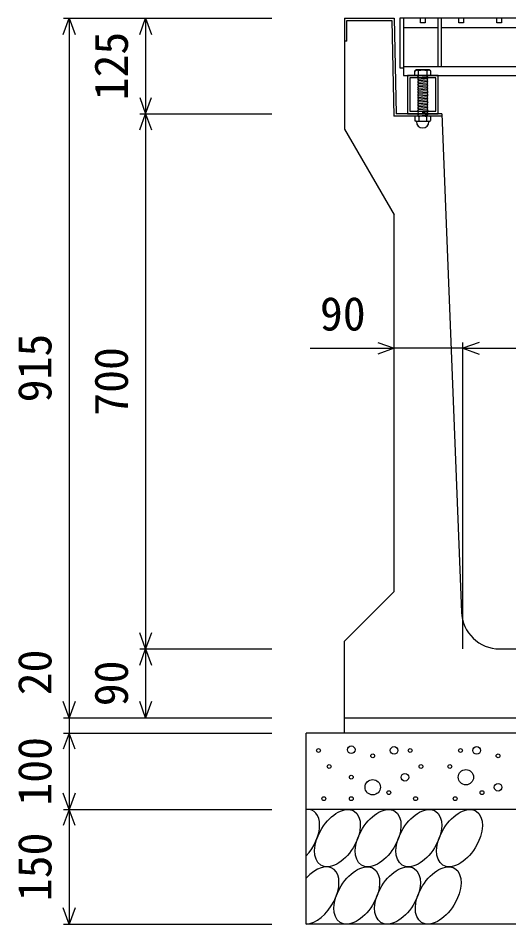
# Model space of a CAD drawing. Units: millimetres, scale not verified. Extents: x -25200 to 25200, y -8910 to 8910.
# Drawn here: x 2402 to 3044, y -3358 to -2168 of the extents above; entities that cross this region are included whole.
import ezdxf
from ezdxf.enums import TextEntityAlignment as Align

# ---------------------------------------------------------------- set-up
doc = ezdxf.new("R2010")
doc.units = ezdxf.units.MM
doc.header["$LTSCALE"] = 30
doc.linetypes.add('DOTTED', pattern=[1.75, 0.25, -1.5])
for name, color, linetype, lineweight in [('0-0_DIM', 7, 'Continuous', 25), ('0-2_HATCH', 6, 'Continuous', 25), ('0-5_OUTLINE', 3, 'Continuous', 25)]:
    doc.layers.add(name, color=color, linetype=linetype, lineweight=lineweight)
doc.styles.add('ＭＳ ゴシック', font='')
doc.styles.get('ＭＳ ゴシック').set_extended_font_data('MS Gothic')

msp = doc.modelspace()

# ---------------------------------------------------------------- linework, layer by layer
at = {"layer": '0-0_DIM'}
for p, q in [((2461.1, -2167.89), (2733.6, -2167.89)), ((2468.6, -2167.89), (2468.6, -3082.89)), ((2568.6, -2167.89), (2568.6, -2292.89)), ((2561.1, -2292.89), (2733.6, -2292.89)), ((2568.6, -2292.89), (2568.6, -2992.89)), ((2983.6, -2992.89), (2983.6, -2592.1)), ((2783.78, -2599.6), (2893.6, -2599.6)), ((2983.6, -2599.6), (2893.6, -2599.6)), ((2983.6, -2599.6), (3428.6, -2599.6)), ((2561.1, -2992.89), (2733.6, -2992.89)), ((2568.6, -2992.89), (2568.6, -3082.89)), ((2461.1, -3082.89), (2733.6, -3082.89)), ((2461.1, -3102.89), (2733.6, -3102.89)), ((2461.1, -3202.89), (2733.6, -3202.89)), ((2468.6, -3202.89), (2468.6, -3352.89)), ((2461.1, -3352.89), (2733.6, -3352.89))]:
    msp.add_line(p, q, dxfattribs=at)
for points in [[(2460.9, -2189.04), (2468.6, -2167.89), (2476.29, -2189.04)], [(2560.9, -2189.04), (2568.6, -2167.89), (2576.29, -2189.04)], [(2560.9, -2271.75), (2568.6, -2292.89), (2576.29, -2271.75)], [(2560.9, -2314.04), (2568.6, -2292.89), (2576.29, -2314.04)], [(2872.45, -2591.9), (2893.6, -2599.6), (2872.45, -2607.3)], [(3004.74, -2591.9), (2983.6, -2599.6), (3004.74, -2607.3)], [(2576.29, -2971.75), (2568.6, -2992.89), (2560.9, -2971.75)], [(2560.9, -3014.04), (2568.6, -2992.89), (2576.29, -3014.04)], [(2476.29, -3061.75), (2468.6, -3082.89), (2460.9, -3061.75)], [(2576.29, -3061.75), (2568.6, -3082.89), (2560.9, -3061.75)], [(2468.6, -3082.89), (2468.6, -3102.89), (2468.6, -3202.89)], [(2476.29, -3124.04), (2468.6, -3102.89), (2460.9, -3124.04)], [(2476.29, -3181.75), (2468.6, -3202.89), (2460.9, -3181.75)], [(2476.29, -3224.04), (2468.6, -3202.89), (2460.9, -3224.04)], [(2476.29, -3331.75), (2468.6, -3352.89), (2460.9, -3331.75)]]:
    msp.add_lwpolyline(points, dxfattribs=at)
at = {"layer": '0-2_HATCH'}
for p, q in [((2890.46, -2171.09), (2892.96, -2296.09)), ((3511.1, -2167.89), (2901.1, -2167.89)), ((2905.6, -2167.89), (2905.6, -2242.89)), ((2950.6, -2167.89), (2950.6, -2230.89)), ((2955.1, -2167.89), (2955.1, -2230.89)), ((2905.6, -2179.89), (2950.6, -2179.89)), ((2955.1, -2179.89), (3457.1, -2179.89)), ((2831.8, -2197.89), (2828.6, -2197.89)), ((2905.6, -2230.89), (3506.6, -2230.89)), ((2922.6, -2235.39), (2920.6, -2236.89)), ((2920.92, -2236.62), (2922.6, -2235.39)), ((2939.6, -2235.39), (2922.6, -2235.39)), ((2941.27, -2236.62), (2939.6, -2235.39)), ((2905.6, -2242.89), (3506.6, -2242.89)), ((2951.1, -2242.89), (2911.1, -2242.89)), ((2920.6, -2242.89), (2920.6, -2236.89)), ((2941.6, -2242.89), (2920.6, -2242.89)), ((2924.6, -2242.89), (2937.6, -2242.89)), ((2924.6, -2243.89), (2925.6, -2242.89)), ((2925.6, -2244.89), (2924.6, -2243.89)), ((2924.6, -2245.89), (2925.6, -2244.89)), ((2925.6, -2246.89), (2924.6, -2245.89)), ((2924.6, -2247.89), (2925.6, -2246.89)), ((2937.6, -2246.89), (2924.6, -2247.89)), ((2925.6, -2248.89), (2924.6, -2247.89)), ((2925.6, -2242.89), (2925.6, -2236.89)), ((2936.6, -2242.89), (2936.6, -2236.89)), ((2936.6, -2243.89), (2937.6, -2242.89)), ((2937.6, -2244.89), (2936.6, -2243.89)), ((2936.6, -2247.89), (2937.6, -2246.89)), ((2937.6, -2248.89), (2936.6, -2247.89)), ((2941.6, -2242.89), (2941.6, -2236.89)), ((2924.6, -2249.89), (2925.6, -2248.89)), ((2937.6, -2248.89), (2924.6, -2249.89)), ((2925.6, -2250.89), (2924.6, -2249.89)), ((2924.6, -2251.89), (2925.6, -2250.89)), ((2937.6, -2250.89), (2924.6, -2251.89)), ((2925.6, -2252.89), (2924.6, -2251.89)), ((2924.6, -2253.89), (2925.6, -2252.89)), ((2937.6, -2252.89), (2924.6, -2253.89)), ((2925.6, -2254.89), (2924.6, -2253.89)), ((2937.6, -2254.89), (2924.6, -2255.89)), ((2924.6, -2255.89), (2925.6, -2254.89)), ((2937.6, -2256.89), (2924.6, -2257.89)), ((2925.6, -2258.89), (2924.6, -2257.89)), ((2937.6, -2258.89), (2924.6, -2259.89)), ((2924.6, -2259.89), (2925.6, -2258.89)), ((2925.6, -2260.89), (2924.6, -2259.89)), ((2936.6, -2249.89), (2937.6, -2248.89)), ((2937.6, -2250.89), (2936.6, -2249.89)), ((2936.6, -2251.89), (2937.6, -2250.89)), ((2937.6, -2252.89), (2936.6, -2251.89)), ((2936.6, -2255.89), (2937.6, -2254.89)), ((2937.6, -2256.89), (2936.6, -2255.89)), ((2936.6, -2257.89), (2937.6, -2256.89)), ((2937.6, -2258.89), (2936.6, -2257.89)), ((2936.6, -2259.89), (2937.6, -2258.89)), ((2936.6, -2259.89), (2937.6, -2260.89)), ((2937.6, -2260.89), (2924.6, -2261.89)), ((2924.6, -2261.89), (2925.6, -2260.89)), ((2925.6, -2262.89), (2924.6, -2261.89)), ((2937.6, -2262.89), (2924.6, -2263.89)), ((2924.6, -2263.89), (2925.6, -2262.89)), ((2925.6, -2264.89), (2924.6, -2263.89)), ((2937.6, -2264.89), (2924.6, -2265.89)), ((2924.6, -2265.89), (2925.6, -2264.89)), ((2925.6, -2266.89), (2924.6, -2265.89)), ((2937.6, -2266.89), (2924.6, -2267.89)), ((2924.6, -2267.89), (2925.6, -2266.89)), ((2925.6, -2268.89), (2924.6, -2267.89)), ((2937.6, -2268.89), (2924.6, -2269.89)), ((2924.6, -2269.89), (2925.6, -2268.89)), ((2925.6, -2270.89), (2924.6, -2269.89)), ((2937.6, -2270.89), (2924.6, -2271.89)), ((2924.6, -2271.89), (2925.6, -2270.89)), ((2925.6, -2272.89), (2924.6, -2271.89)), ((2936.6, -2261.89), (2937.6, -2260.89)), ((2936.6, -2261.89), (2937.6, -2262.89)), ((2936.6, -2263.89), (2937.6, -2262.89)), ((2936.6, -2263.89), (2937.6, -2264.89)), ((2936.6, -2265.89), (2937.6, -2264.89)), ((2936.6, -2265.89), (2937.6, -2266.89)), ((2936.6, -2267.89), (2937.6, -2266.89)), ((2936.6, -2267.89), (2937.6, -2268.89)), ((2936.6, -2269.89), (2937.6, -2268.89)), ((2936.6, -2269.89), (2937.6, -2270.89)), ((2936.6, -2271.89), (2937.6, -2270.89)), ((2936.6, -2271.89), (2937.6, -2272.89)), ((2937.6, -2272.89), (2924.6, -2273.89)), ((2924.6, -2273.89), (2925.6, -2272.89)), ((2925.6, -2274.89), (2924.6, -2273.89)), ((2937.6, -2274.89), (2924.6, -2275.89)), ((2924.6, -2275.89), (2925.6, -2274.89)), ((2925.6, -2276.89), (2924.6, -2275.89)), ((2937.6, -2276.89), (2924.6, -2277.89)), ((2924.6, -2277.89), (2925.6, -2276.89)), ((2925.6, -2278.89), (2924.6, -2277.89)), ((2937.6, -2278.89), (2924.6, -2279.89)), ((2924.6, -2279.89), (2925.6, -2278.89)), ((2925.6, -2280.89), (2924.6, -2279.89)), ((2937.6, -2280.89), (2924.6, -2281.89)), ((2924.6, -2281.89), (2925.6, -2280.89)), ((2925.6, -2282.89), (2924.6, -2281.89)), ((2937.6, -2282.89), (2924.6, -2283.89)), ((2924.6, -2283.89), (2925.6, -2282.89)), ((2925.6, -2284.89), (2924.6, -2283.89)), ((2936.6, -2273.89), (2937.6, -2272.89)), ((2936.6, -2273.89), (2937.6, -2274.89)), ((2936.6, -2275.89), (2937.6, -2274.89)), ((2936.6, -2275.89), (2937.6, -2276.89)), ((2936.6, -2277.89), (2937.6, -2276.89)), ((2936.6, -2277.89), (2937.6, -2278.89)), ((2936.6, -2279.89), (2937.6, -2278.89)), ((2936.6, -2279.89), (2937.6, -2280.89)), ((2936.6, -2281.89), (2937.6, -2280.89)), ((2936.6, -2281.89), (2937.6, -2282.89)), ((2936.6, -2283.89), (2937.6, -2282.89)), ((2936.6, -2283.89), (2937.6, -2284.89)), ((2956.22, -2296.09), (2892.96, -2296.09)), ((2921.46, -2296.09), (2920.59, -2296.74)), ((2940.14, -2296.09), (2921.46, -2296.09)), ((2937.6, -2284.89), (2924.6, -2285.89)), ((2924.6, -2285.89), (2925.6, -2284.89)), ((2925.6, -2286.89), (2924.6, -2285.89)), ((2937.6, -2286.89), (2924.6, -2287.89)), ((2924.6, -2287.89), (2925.6, -2286.89)), ((2925.6, -2288.89), (2924.6, -2287.89)), ((2937.6, -2288.89), (2924.6, -2289.89)), ((2924.6, -2289.89), (2925.6, -2288.89)), ((2925.6, -2290.89), (2924.6, -2289.89)), ((2924.6, -2291.89), (2925.6, -2290.89)), ((2925.6, -2292.89), (2924.6, -2291.89)), ((2924.6, -2293.89), (2925.6, -2292.89)), ((2925.6, -2294.89), (2924.6, -2293.89)), ((2924.6, -2295.89), (2925.6, -2294.89)), ((2924.8, -2296.09), (2924.6, -2295.89)), ((2936.6, -2285.89), (2937.6, -2284.89)), ((2936.6, -2285.89), (2937.6, -2286.89)), ((2936.6, -2287.89), (2937.6, -2286.89)), ((2936.6, -2287.89), (2937.6, -2288.89)), ((2936.6, -2289.89), (2937.6, -2288.89)), ((2936.6, -2289.89), (2937.6, -2290.89)), ((2936.6, -2291.89), (2937.6, -2290.89)), ((2936.6, -2291.89), (2937.6, -2292.89)), ((2936.6, -2293.89), (2937.6, -2292.89)), ((2936.6, -2293.89), (2937.6, -2294.89)), ((2936.6, -2295.89), (2937.6, -2294.89)), ((2936.6, -2295.89), (2936.8, -2296.09)), ((2940.14, -2296.09), (2941, -2296.74)), ((2920.59, -2296.74), (2920.59, -2301.92)), ((2922.28, -2302.9), (2920.59, -2301.92)), ((2922.28, -2303.22), (2922.28, -2302.9)), ((2939.31, -2302.9), (2922.28, -2302.9)), ((2939.31, -2303.22), (2922.28, -2303.22)), ((2925.7, -2296.74), (2925.7, -2301.92)), ((2935.9, -2296.74), (2935.9, -2301.92)), ((2939.31, -2302.9), (2941, -2301.92)), ((2939.31, -2303.22), (2939.31, -2302.9)), ((2941, -2296.74), (2941, -2301.92))]:
    msp.add_line(p, q, dxfattribs=at)
at = {"layer": '0-2_HATCH', "linetype": 'DOTTED'}
for p, q in [((2937.6, -2242.89), (2924.6, -2243.89)), ((2937.6, -2244.89), (2924.6, -2245.89)), ((2937.6, -2290.89), (2924.6, -2291.89)), ((2937.6, -2292.89), (2924.6, -2293.89)), ((2937.6, -2294.89), (2924.6, -2295.89))]:
    msp.add_line(p, q, dxfattribs=at)
at = {"layer": '0-2_HATCH'}
for points in [[(2831.8, -2197.89), (2831.8, -2171.09), (2890.46, -2171.09)], [(2901.1, -2167.89), (2901.1, -2232.89), (2905.6, -2232.89)], [(2934.1, -2167.89), (2934.1, -2173.89), (2928.1, -2173.89), (2928.1, -2167.89)], [(2984.1, -2167.89), (2984.1, -2173.89), (2978.1, -2173.89), (2978.1, -2167.89)], [(3034.1, -2167.89), (3034.1, -2173.89), (3028.1, -2173.89), (3028.1, -2167.89)], [(2911.1, -2242.89), (2911.1, -2292.89), (2951.1, -2292.89), (2951.1, -2242.89)], [(2937.6, -2246.89), (2936.6, -2245.89), (2937.6, -2244.89)], [(2924.6, -2257.89), (2925.6, -2256.89), (2924.6, -2255.89)], [(2937.6, -2254.89), (2936.6, -2253.89), (2937.6, -2252.89)]]:
    msp.add_lwpolyline(points, dxfattribs=at)
msp.add_lwpolyline([(2914.3, -2246.09), (2914.3, -2289.69), (2947.9, -2289.69), (2947.9, -2246.09)], close=True, dxfattribs=at)
for centre, radius in [((2794.6, -3125.71), 2.5), ((2837.49, -3124.84), 5), ((2893.57, -3125.71), 5), ((2914.6, -3125.71), 2.5), ((2980.45, -3125.71), 2.5), ((3001.48, -3125.71), 5), ((2865.53, -3132.72), 2.5), ((3029.52, -3132.72), 2.5), ((2808.62, -3146.73), 2.5), ((2928.62, -3146.73), 2.5), ((2966.43, -3146.73), 2.5), ((2987.46, -3160.73), 10), ((2837.49, -3160.73), 2.5), ((2865.53, -3173.86), 10), ((2907.59, -3160.73), 5), ((3029.52, -3173.86), 5), ((2801.61, -3188.75), 2.5), ((2837.49, -3188.75), 2.5), ((2886.56, -3180.87), 2.5), ((2921.61, -3188.75), 2.5), ((2973.44, -3188.75), 2.5), ((3008.49, -3180.87), 2.5)]:
    msp.add_circle(centre, radius, dxfattribs=at)
for centre, radius, start, end in [((2923.1, -2239.52), 3.62, 46.39563, 133.60437), ((2931.1, -2251.52), 15.62, 69.39075, 110.60925), ((2939.1, -2239.52), 3.62, 46.39563, 133.60437), ((2923.15, -2301.44), 5.35, 61.49832, 118.50684), ((2930.8, -2316.51), 20.42, 75.52621, 104.47362), ((2938.45, -2301.44), 5.35, 61.49231, 118.50169), ((2923.15, -2297.23), 5.35, 241.49843, 298.50089), ((2930.8, -2303.22), 8.19, 180, 359.99995), ((2930.8, -2282.16), 20.42, 255.52638, 284.47374), ((2938.45, -2297.22), 5.35, 241.49989, 298.5)]:
    msp.add_arc(centre, radius, start, end, dxfattribs=at)
for centre in [(2819.44, -3240.41), (2872.65, -3240.41), (2925.86, -3240.41), (2979.07, -3240.41), (2844.76, -3315.4), (2897.97, -3315.4), (2951.18, -3315.4)]:
    msp.add_ellipse(centre, major_axis=(21.81, 35.31), ratio=0.5792, dxfattribs=at)
for centre, start_param, end_param in [((2766.23, -3240.41), 4.385593, 6.6745444), ((2791.55, -3315.4), 3.5111464, 7.548991)]:
    msp.add_ellipse(centre, major_axis=(21.81, 35.31), ratio=0.5792, start_param=start_param, end_param=end_param, dxfattribs=at)
at = {"layer": '0-5_OUTLINE'}
for p, q in [((2828.6, -2167.89), (2828.6, -2312.89)), ((2956.1, -2292.89), (2896.1, -2292.89)), ((2956.1, -2292.89), (2981.71, -2944.85)), ((2828.6, -2312.89), (2893.6, -2425.25)), ((2828.6, -3102.89), (2828.6, -2982.89)), ((3031.67, -2992.89), (3380.52, -2992.89)), ((2828.6, -3082.89), (3583.6, -3082.89)), ((3633.6, -3102.89), (2778.6, -3102.89)), ((3633.6, -3202.89), (2778.6, -3202.89))]:
    msp.add_line(p, q, dxfattribs=at)
for points in [[(2828.6, -2167.89), (2893.6, -2167.89), (2896.1, -2292.89)], [(2828.6, -2982.89), (2893.6, -2917.89), (2893.6, -2425.25)], [(3633.6, -3352.89), (2778.6, -3352.89), (2778.6, -3102.89)]]:
    msp.add_lwpolyline(points, dxfattribs=at)
msp.add_arc((3031.67, -2942.89), 50, 182.24975, 270, dxfattribs=at)

# ---------------------------------------------------------------- texts
at = {"layer": '0-0_DIM', "style": 'ＭＳ ゴシック'}
for s, p in [('125', (2558.6, -2275.39)), ('915', (2458.6, -2670.39)), ('700', (2558.6, -2687.89)), ('20', (2458.6, -3053.58)), ('90', (2558.6, -3067.89)), ('100', (2458.6, -3197.89)), ('150', (2458.6, -3322.89))]:
    msp.add_text(s, height=43.99, rotation=90, dxfattribs=at).set_placement(p, align=Align.BOTTOM_LEFT)
msp.add_text('90', height=43.99, dxfattribs=at).set_placement((2796.49, -2589.6), align=Align.BOTTOM_LEFT)

doc.saveas('drawing.dxf')
